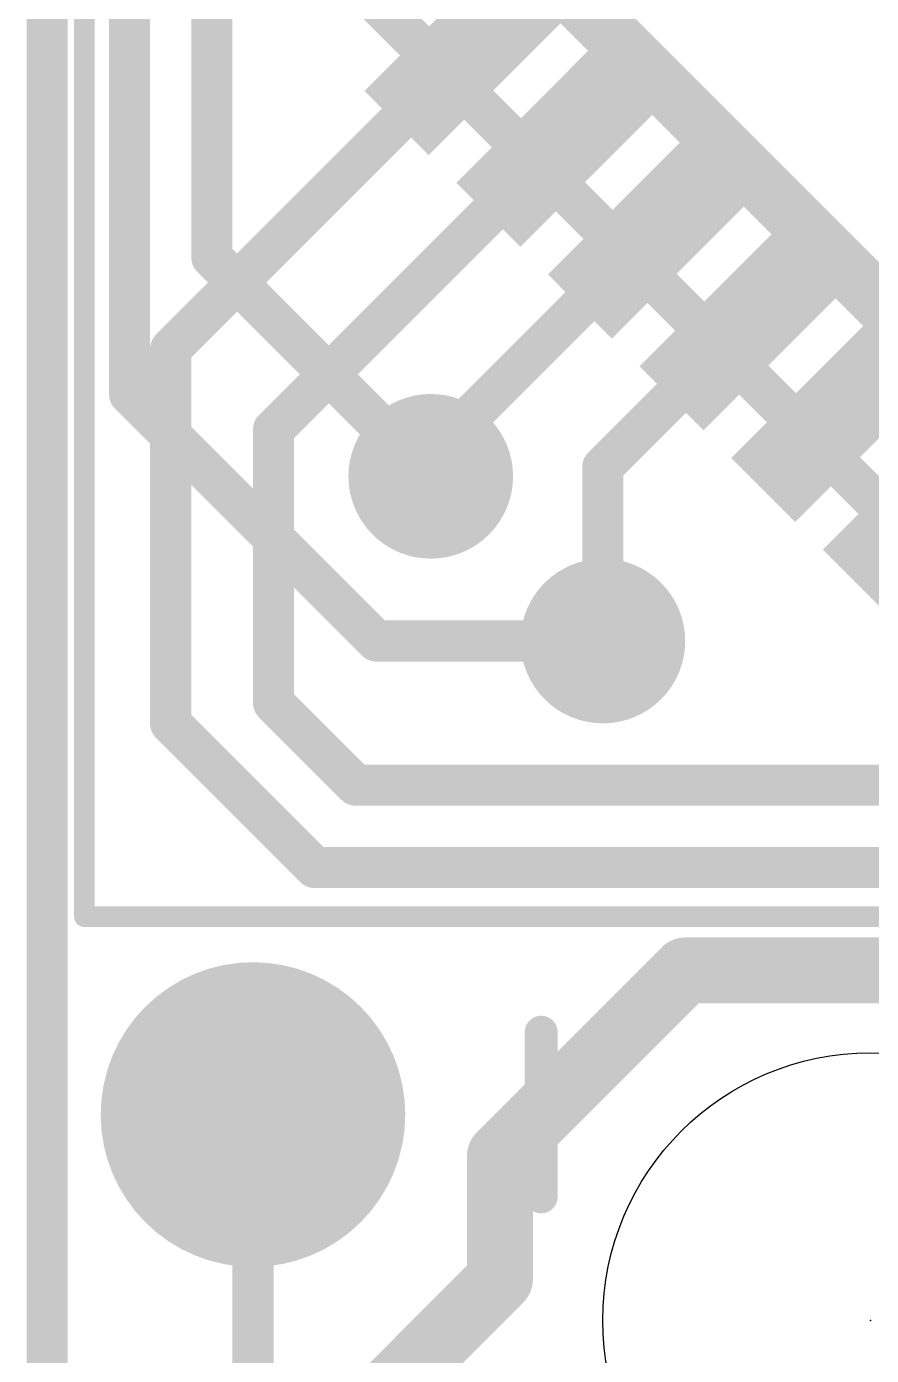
# Model space of a CAD drawing. Extents: x -0.1 to 40.8, y -10.2 to 23.
# Drawn here: x -0.13 to 5.09, y 2.32 to 10.52 of the extents above; entities that cross this region are included whole.
import ezdxf

# ---------------------------------------------------------------- set-up
doc = ezdxf.new("R2010")
doc.units = 0
for name, color, linetype in [('1', 12, 'CONTINUOUS'), ('16', 132, 'CONTINUOUS'), ('17', 110, 'CONTINUOUS'), ('18', 110, 'CONTINUOUS'), ('20', 53, 'CONTINUOUS'), ('21', 41, 'CONTINUOUS'), ('22', 40, 'CONTINUOUS'), ('23', 53, 'CONTINUOUS'), ('49', 6, 'CONTINUOUS'), ('51', 53, 'CONTINUOUS')]:
    doc.layers.add(name, color=color, linetype=linetype)

# ---------------------------------------------------------------- blocks, each defined once
blk = doc.blocks.new('RECT')
blk.add_solid([(-0.5, -0.5), (0.5, -0.5), (-0.5, 0.5), (0.5, 0.5)])
blk = doc.blocks.new('ROUNDP')
at = {"const_width": 0.5}
blk.add_lwpolyline([(0, -0.25, 1), (0, 0.25, 1), (0, -0.25)], format="xyb", dxfattribs=at)
blk = doc.blocks.new('ROUNDV')
at = {"const_width": 0.5}
blk.add_lwpolyline([(0, -0.25, 1), (0, 0.25, 1), (0, -0.25)], format="xyb", dxfattribs=at)

msp = doc.modelspace()

# ---------------------------------------------------------------- linework, layer by layer
at = {"layer": '1', "const_width": 0.254}
for points in [[(0, 0), (0, 22.86)], [(2.6048, 10.3746), (0.762, 8.5318)], [(3.1705, 9.8089), (1.397, 8.0354)], [(3.7361, 9.2432), (2.3669, 7.874)], [(4.3018, 8.6775), (3.429, 7.8047)], [(4.8675, 8.1118), (5.461, 8.7053)], [(0.762, 8.5318), (0.762, 6.223)], [(1.397, 8.0354), (1.397, 6.35)], [(2.3669, 7.747), (2.3669, 7.874)], [(3.429, 7.8047), (3.429, 6.731)], [(1.397, 6.35), (1.905, 5.842)], [(0.762, 6.223), (1.651, 5.334)], [(1.905, 5.842), (5.588, 5.842)], [(1.651, 5.334), (5.334, 5.334)]]:
    msp.add_lwpolyline(points, dxfattribs=at)
at = {"layer": '1', "const_width": 0.127}
for points in [[(2.6497, 10.3297, 1), (2.5599, 10.4195)], [(3.2154, 9.764, 1), (3.1256, 9.8538)], [(3.781, 9.1983, 1), (3.6912, 9.2881)], [(4.3467, 8.6326, 1), (4.2569, 8.7224)], [(0.8255, 8.5318, 1), (0.6985, 8.5318)], [(0.7171, 8.5767, 1), (0.8069, 8.4869)], [(4.8226, 8.1567, 1), (4.9124, 8.0669)], [(1.4605, 8.0354, 1), (1.3335, 8.0354)], [(1.3521, 8.0803, 1), (1.4419, 7.9905)], [(2.4304, 7.874, 1), (2.3034, 7.874)], [(2.322, 7.9189, 1), (2.4118, 7.8291)], [(3.4925, 7.8047, 1), (3.3655, 7.8047)], [(3.3841, 7.8496, 1), (3.4739, 7.7598)], [(2.3034, 7.747, 1), (2.4304, 7.747)], [(3.3655, 6.731, 1), (3.4925, 6.731)], [(1.4419, 6.3949, 1), (1.3521, 6.3051)], [(1.3335, 6.35, 1), (1.4605, 6.35)], [(0.8069, 6.2679, 1), (0.7171, 6.1781)], [(0.6985, 6.223, 1), (0.8255, 6.223)], [(1.905, 5.9055, 1), (1.905, 5.7785)], [(1.8601, 5.7971, 1), (1.9499, 5.8869)], [(1.651, 5.3975, 1), (1.651, 5.2705)], [(1.6061, 5.2891, 1), (1.6959, 5.3789)]]:
    msp.add_lwpolyline(points, format="xyb", dxfattribs=at)
at = {"layer": '16'}
for points, const_width in [([(0, 0), (0, 22.86)], 0.254), ([(0.508, 17.018), (0.508, 8.255)], 0.254), ([(1.016, 9.0979), (1.016, 15.748)], 0.254), ([(7.62, 5.08), (1.905, 10.795)], 0.254), ([(5.3801, 8.509), (3.048, 10.8411)], 0.254), ([(2.3669, 7.747), (1.016, 9.0979)], 0.254), ([(2.032, 6.731), (0.508, 8.255)], 0.254), ([(3.429, 6.731), (2.032, 6.731)], 0.254), ([(2.794, 3.556), (3.937, 4.699)], 0.4064), ([(3.937, 4.699), (5.9944, 4.699)], 0.4064), ([(2.794, 2.794), (2.794, 3.556)], 0.4064), ([(1.27, 1.27), (2.794, 2.794)], 0.4064)]:
    msp.add_lwpolyline(points, dxfattribs=dict(at, const_width=const_width))
for points, const_width in [([(1.0609, 9.1428, 1), (0.9711, 9.053)], 0.127), ([(0.9525, 9.0979, 1), (1.0795, 9.0979)], 0.127), ([(0.5529, 8.2999, 1), (0.4631, 8.2101)], 0.127), ([(0.4445, 8.255, 1), (0.5715, 8.255)], 0.127), ([(2.322, 7.7021, 1), (2.4118, 7.7919)], 0.127), ([(2.032, 6.7945, 1), (2.032, 6.6675)], 0.127), ([(1.9871, 6.6861, 1), (2.0769, 6.7759)], 0.127), ([(3.429, 6.6675, 1), (3.429, 6.7945)], 0.127), ([(3.937, 4.8006, 1), (3.937, 4.5974)], 0.2032), ([(4.0088, 4.6272, 1), (3.8652, 4.7708)], 0.2032), ([(2.8956, 3.556, 1), (2.6924, 3.556)], 0.2032), ([(2.7222, 3.6278, 1), (2.8658, 3.4842)], 0.2032), ([(2.8658, 2.7222, 1), (2.7222, 2.8658)], 0.2032), ([(2.6924, 2.794, 1), (2.8956, 2.794)], 0.2032)]:
    msp.add_lwpolyline(points, format="xyb", dxfattribs=dict(at, const_width=const_width))
at = {"layer": '20', "const_width": 0.254}
msp.add_lwpolyline([(0, 22.86), (0, 0)], dxfattribs=at)
at = {"layer": '20'}
msp.add_circle((5.08, 2.54), 1.651, dxfattribs=at)
at = {"layer": '21'}
for points, const_width in [([(7.369, 6.7242), (2.6632, 11.43)], 0.1524), ([(3.048, 4.318), (3.048, 3.302)], 0.2032)]:
    msp.add_lwpolyline(points, dxfattribs=dict(at, const_width=const_width))
at = {"layer": '21', "const_width": 0.1016}
for points in [[(3.0988, 4.318, 1), (2.9972, 4.318)], [(2.9972, 3.302, 1), (3.0988, 3.302)]]:
    msp.add_lwpolyline(points, format="xyb", dxfattribs=at)
at = {"layer": '22'}
for points, const_width in [([(0.23, 17.83), (0.23, 5.03)], 0.127), ([(40.41, 5.03), (0.23, 5.03)], 0.127), ([(3.048, 4.318), (3.048, 3.302)], 0.2032)]:
    msp.add_lwpolyline(points, dxfattribs=dict(at, const_width=const_width))
for points, const_width in [([(0.23, 5.0617, 1), (0.23, 4.9983)], 0.0635), ([(0.1983, 5.03, 1), (0.2618, 5.03)], 0.0635), ([(3.0988, 4.318, 1), (2.9972, 4.318)], 0.1016), ([(2.9972, 3.302, 1), (3.0988, 3.302)], 0.1016)]:
    msp.add_lwpolyline(points, format="xyb", dxfattribs=dict(at, const_width=const_width))
at = {"layer": '23'}
msp.add_point((5.08, 2.54), dxfattribs=at)
at = {"layer": '49', "const_width": 0.254}
for points in [[(0, 22.86), (0, 0)], [(1.27, 1.27), (1.27, 3.81)]]:
    msp.add_lwpolyline(points, dxfattribs=at)
at = {"layer": '49', "const_width": 0.127}
msp.add_lwpolyline([(1.3335, 3.81, 1), (1.2065, 3.81)], format="xyb", dxfattribs=at)

# ---------------------------------------------------------------- block references
at = {"layer": '1', "xscale": 0.5588, "yscale": 1.27, "rotation": 135}
for p in [(2.6048, 10.3746), (3.1705, 9.8089), (3.7361, 9.2432), (4.3018, 8.6775), (4.8675, 8.1118), (5.4332, 7.5461)]:
    msp.add_blockref('RECT', p, dxfattribs=at)
at = {"layer": '17', "xscale": 1.8796, "yscale": 1.8796, "rotation": 180}
msp.add_blockref('ROUNDP', (1.27, 3.81), dxfattribs=at)
msp.add_blockref('ROUNDP', (1.27, 3.81), dxfattribs=at)
at = {"layer": '18', "xscale": 1.016, "yscale": 1.016}
for p in [(2.3669, 7.747), (2.3669, 7.747), (3.429, 6.731), (3.429, 6.731)]:
    msp.add_blockref('ROUNDV', p, dxfattribs=at)
at = {"layer": '51'}
for p, xscale, yscale, rotation in [((2.7754, 10.5452), 0.4572, 0.9906, 135), ((3.3411, 9.9795), 0.4572, 0.9906, 135), ((3.9068, 9.4138), 0.4572, 0.9906, 135), ((4.4725, 8.8481), 0.4572, 0.9906, 135), ((5.0381, 8.2825), 0.4572, 0.9906, 135), ((1.27, 3.81), 0.508, 0.508, 90)]:
    msp.add_blockref('RECT', p, dxfattribs=dict(at, xscale=xscale, yscale=yscale, rotation=rotation))

doc.saveas('drawing.dxf')
